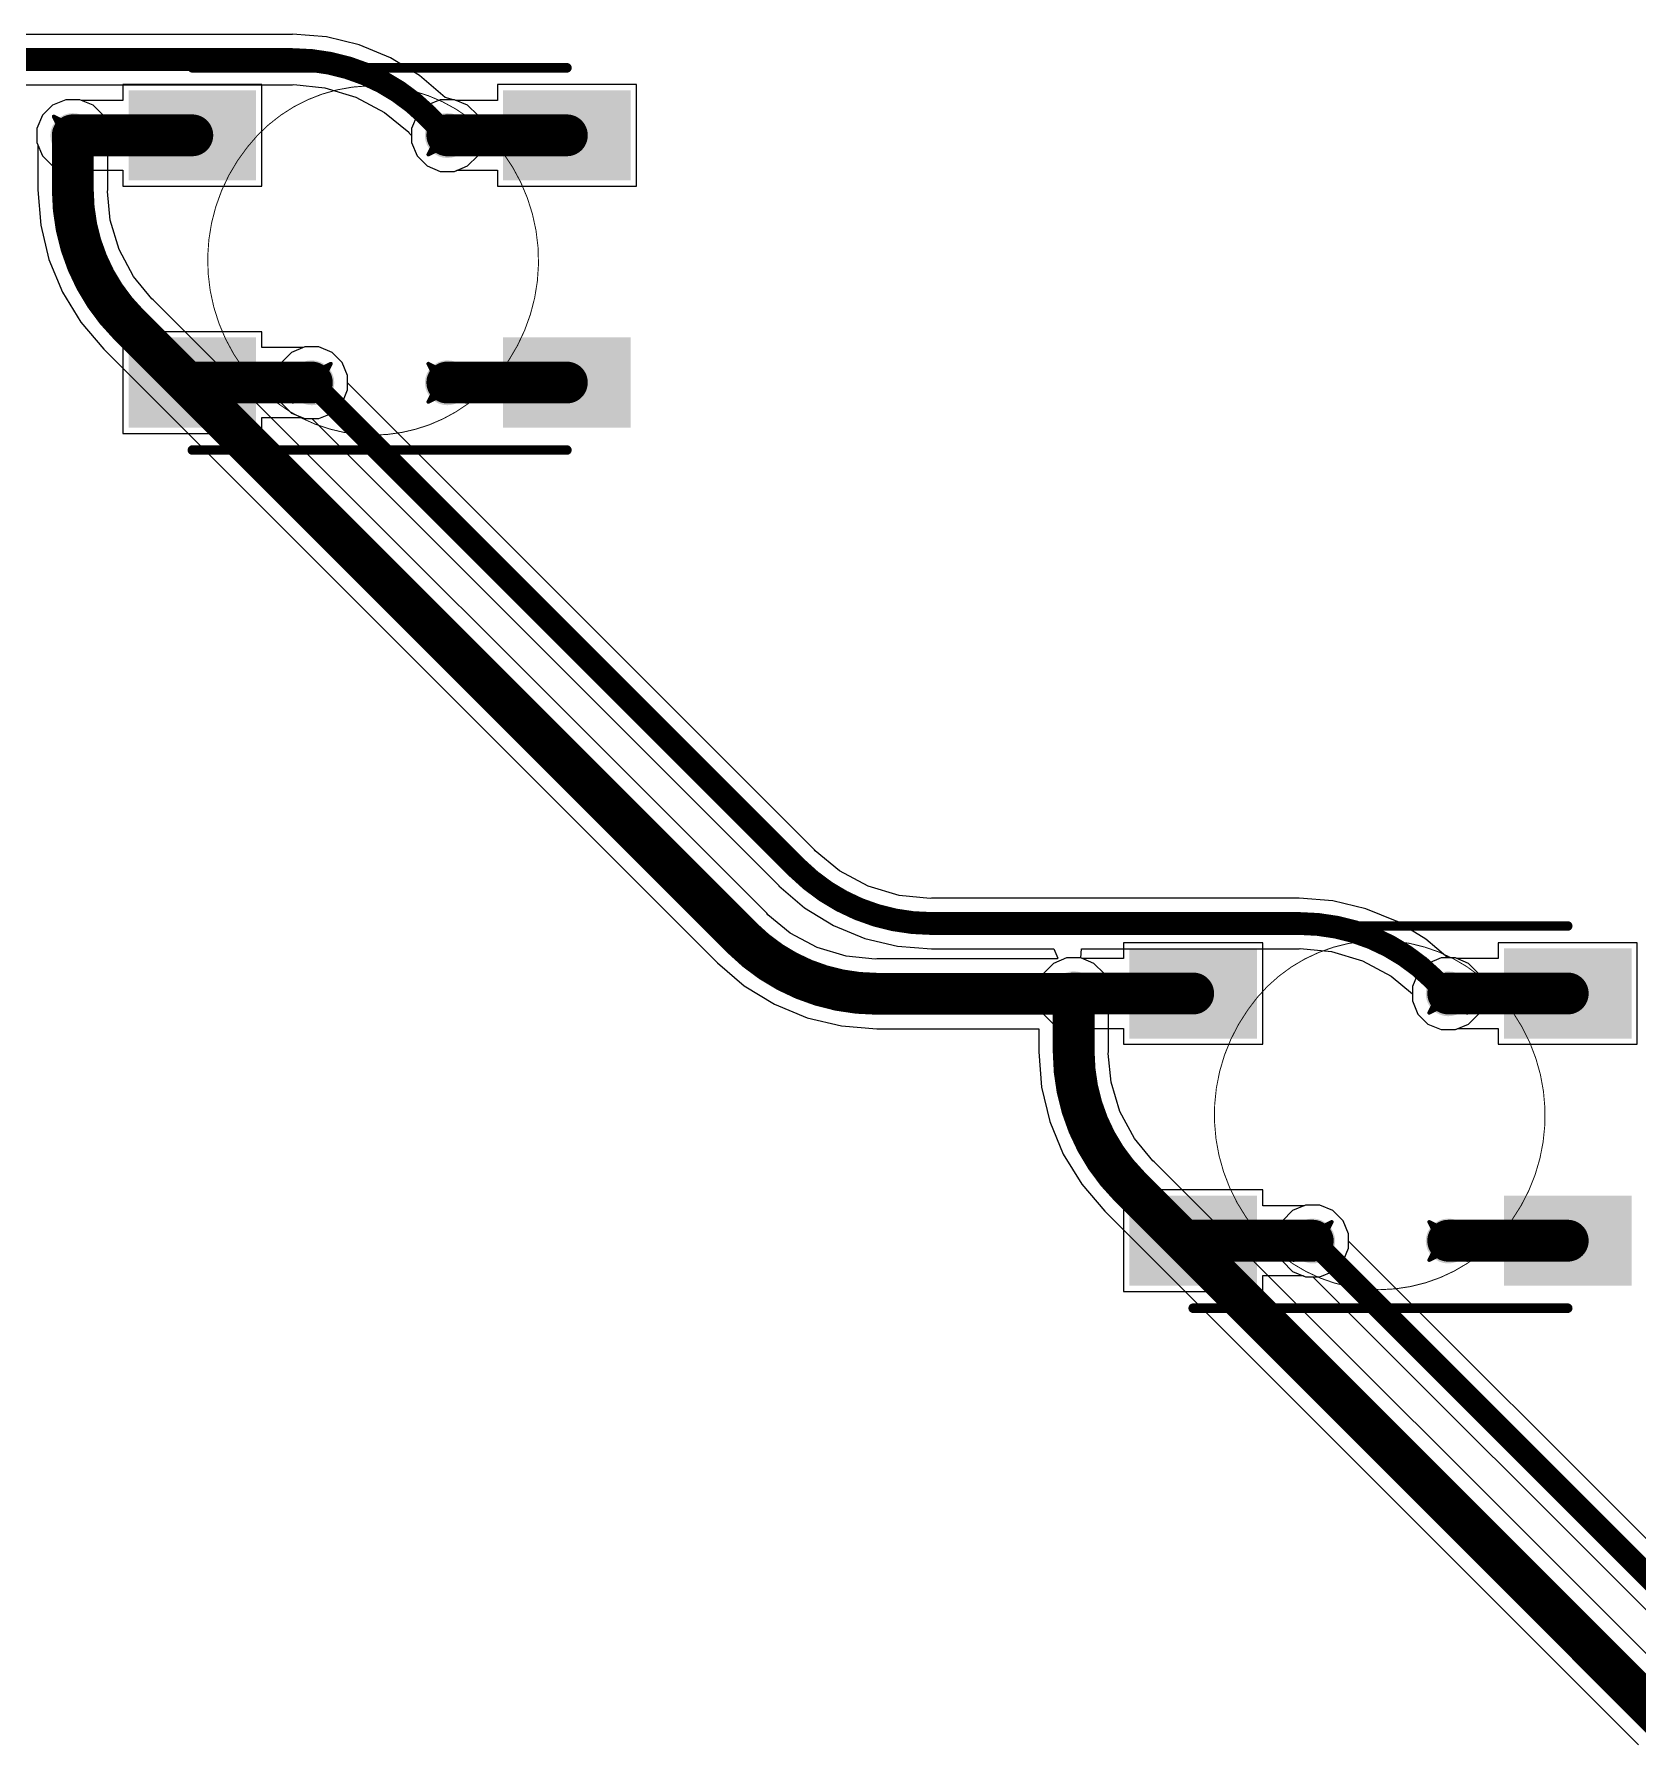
# Model space of a CAD drawing. Header units: inches. Extents: x -11 to 1110, y -7 to 455.
# Drawn here: x 190.01 to 211.41, y 132.8 to 155.63 of the extents above; entities that cross this region are included whole.
import ezdxf

# ---------------------------------------------------------------- set-up
doc = ezdxf.new("R2010")
doc.units = ezdxf.units.IN
for name, color, linetype in [('Bottom Layer', 5, 'Continuous'), ('Drill Drawing', 1, 'Continuous'), ('Mechanical 7', 56, 'Continuous'), ('Top Layer', 1, 'Continuous'), ('Top Overlay', 2, 'Continuous'), ('Top Paste', 8, 'Continuous'), ('Top Solder', 216, 'Continuous'), ('Via Holes', 16, 'Continuous')]:
    doc.layers.add(name, color=color, linetype=linetype)

msp = doc.modelspace()

# ---------------------------------------------------------------- hatches: boundary and pattern name
at = {"layer": 'Bottom Layer'}
h = msp.add_hatch(color=5, dxfattribs=at)
edge = h.paths.add_edge_path()
edge.add_arc((190.522, 154.282), 0.3, 0, 360)
h = msp.add_hatch(color=5, dxfattribs=at)
edge = h.paths.add_edge_path()
edge.add_arc((195.522, 154.282), 0.3, 0, 360)
h = msp.add_hatch(color=5, dxfattribs=at)
edge = h.paths.add_edge_path()
edge.add_arc((193.713, 150.982), 0.3, 0, 360)
h = msp.add_hatch(color=5, dxfattribs=at)
edge = h.paths.add_edge_path()
edge.add_arc((195.522, 150.982), 0.3, 0, 360)
h = msp.add_hatch(color=5, dxfattribs=at)
edge = h.paths.add_edge_path()
edge.add_arc((203.883, 142.826), 0.3, 0, 360)
h = msp.add_hatch(color=5, dxfattribs=at)
edge = h.paths.add_edge_path()
edge.add_arc((208.883, 142.826), 0.3, 0, 360)
h = msp.add_hatch(color=5, dxfattribs=at)
edge = h.paths.add_edge_path()
edge.add_arc((207.074, 139.526), 0.3, 0, 360)
h = msp.add_hatch(color=5, dxfattribs=at)
edge = h.paths.add_edge_path()
edge.add_arc((208.883, 139.526), 0.3, 0, 360)
at = {"layer": 'Top Layer'}
h = msp.add_hatch(color=1, dxfattribs=at)
edge = h.paths.add_edge_path()
edge.add_arc((190.522, 154.282), 0.3, 0, 360)
for points in [[(191.368, 154.785), (192.868, 154.785), (192.868, 153.785), (191.368, 153.785)], [(197.868, 153.785), (196.368, 153.785), (196.368, 154.785), (197.868, 154.785)], [(191.368, 151.485), (192.868, 151.485), (192.868, 150.485), (191.368, 150.485)], [(196.368, 151.485), (197.868, 151.485), (197.868, 150.485), (196.368, 150.485)], [(204.728, 143.33), (206.228, 143.33), (206.228, 142.33), (204.728, 142.33)], [(211.228, 142.33), (209.728, 142.33), (209.728, 143.33), (211.228, 143.33)], [(204.728, 140.03), (206.228, 140.03), (206.228, 139.03), (204.728, 139.03)], [(209.728, 140.03), (211.228, 140.03), (211.228, 139.03), (209.728, 139.03)]]:
    msp.add_hatch(color=1, dxfattribs=at).paths.add_polyline_path(points)
h = msp.add_hatch(color=1, dxfattribs=at)
edge = h.paths.add_edge_path()
edge.add_arc((195.522, 154.282), 0.3, 0, 360)
h = msp.add_hatch(color=1, dxfattribs=at)
edge = h.paths.add_edge_path()
edge.add_arc((193.713, 150.982), 0.3, 0, 360)
h = msp.add_hatch(color=1, dxfattribs=at)
edge = h.paths.add_edge_path()
edge.add_arc((195.522, 150.982), 0.3, 0, 360)
h = msp.add_hatch(color=1, dxfattribs=at)
edge = h.paths.add_edge_path()
edge.add_arc((203.883, 142.826), 0.3, 0, 360)
h = msp.add_hatch(color=1, dxfattribs=at)
edge = h.paths.add_edge_path()
edge.add_arc((208.883, 142.826), 0.3, 0, 360)
h = msp.add_hatch(color=1, dxfattribs=at)
edge = h.paths.add_edge_path()
edge.add_arc((207.074, 139.526), 0.3, 0, 360)
h = msp.add_hatch(color=1, dxfattribs=at)
edge = h.paths.add_edge_path()
edge.add_arc((208.883, 139.526), 0.3, 0, 360)
at = {"layer": 'Top Paste'}
for points in [[(191.368, 154.785), (192.868, 154.785), (192.868, 153.785), (191.368, 153.785)], [(197.868, 153.785), (196.368, 153.785), (196.368, 154.785), (197.868, 154.785)], [(191.368, 151.485), (192.868, 151.485), (192.868, 150.485), (191.368, 150.485)], [(196.368, 151.485), (197.868, 151.485), (197.868, 150.485), (196.368, 150.485)], [(204.728, 143.33), (206.228, 143.33), (206.228, 142.33), (204.728, 142.33)], [(211.228, 142.33), (209.728, 142.33), (209.728, 143.33), (211.228, 143.33)], [(204.728, 140.03), (206.228, 140.03), (206.228, 139.03), (204.728, 139.03)], [(209.728, 140.03), (211.228, 140.03), (211.228, 139.03), (209.728, 139.03)]]:
    msp.add_hatch(color=8, dxfattribs=at).paths.add_polyline_path(points)
at = {"layer": 'Top Solder'}
for points in [[(191.266, 154.887), (192.969, 154.887), (192.969, 153.684), (191.266, 153.684)], [(197.969, 153.684), (196.266, 153.684), (196.266, 154.887), (197.969, 154.887)], [(191.266, 151.587), (192.969, 151.587), (192.969, 150.384), (191.266, 150.384)], [(196.266, 151.587), (197.969, 151.587), (197.969, 150.384), (196.266, 150.384)], [(204.627, 143.431), (206.33, 143.431), (206.33, 142.228), (204.627, 142.228)], [(211.33, 142.228), (209.627, 142.228), (209.627, 143.431), (211.33, 143.431)], [(204.627, 140.131), (206.33, 140.131), (206.33, 138.928), (204.627, 138.928)], [(209.627, 140.131), (211.33, 140.131), (211.33, 138.928), (209.627, 138.928)]]:
    msp.add_hatch(color=216, dxfattribs=at).paths.add_polyline_path(points)
at = {"layer": 'Via Holes'}
h = msp.add_hatch(color=7, dxfattribs=at)
edge = h.paths.add_edge_path()
edge.add_arc((190.522, 154.282), 0.15, 0, 360)
h = msp.add_hatch(color=7, dxfattribs=at)
edge = h.paths.add_edge_path()
edge.add_arc((195.522, 154.282), 0.15, 0, 360)
h = msp.add_hatch(color=7, dxfattribs=at)
edge = h.paths.add_edge_path()
edge.add_arc((193.713, 150.982), 0.15, 0, 360)
h = msp.add_hatch(color=7, dxfattribs=at)
edge = h.paths.add_edge_path()
edge.add_arc((195.522, 150.982), 0.15, 0, 360)
h = msp.add_hatch(color=7, dxfattribs=at)
edge = h.paths.add_edge_path()
edge.add_arc((203.883, 142.826), 0.15, 0, 360)
h = msp.add_hatch(color=7, dxfattribs=at)
edge = h.paths.add_edge_path()
edge.add_arc((208.883, 142.826), 0.15, 0, 360)
h = msp.add_hatch(color=7, dxfattribs=at)
edge = h.paths.add_edge_path()
edge.add_arc((207.074, 139.526), 0.15, 0, 360)
h = msp.add_hatch(color=7, dxfattribs=at)
edge = h.paths.add_edge_path()
edge.add_arc((208.883, 139.526), 0.15, 0, 360)

# ---------------------------------------------------------------- linework, layer by layer
at = {"layer": 'Bottom Layer'}
for p, q in [((193.456, 155.632), (189.817, 155.632)), ((193.907, 155.599), (193.456, 155.635)), ((193.456, 155.635), (193.456, 155.632)), ((194.346, 155.494), (193.907, 155.599)), ((194.763, 155.321), (194.346, 155.494)), ((195.149, 155.085), (194.763, 155.321)), ((195.492, 154.791), (195.149, 155.085)), ((189.817, 154.959), (193.456, 154.959)), ((193.456, 154.959), (193.471, 154.962)), ((193.471, 154.962), (193.887, 154.921)), ((193.887, 154.921), (194.301, 154.795)), ((190.252, 154.687), (190.117, 154.552)), ((190.427, 154.76), (190.252, 154.687)), ((190.617, 154.76), (190.427, 154.76)), ((190.793, 154.687), (190.617, 154.76)), ((190.927, 154.552), (190.793, 154.687)), ((194.301, 154.795), (194.683, 154.591)), ((194.683, 154.591), (195.006, 154.326)), ((195.606, 154.76), (195.492, 154.791)), ((195.617, 154.76), (195.606, 154.76)), ((195.793, 154.687), (195.617, 154.76)), ((195.927, 154.552), (195.793, 154.687)), ((190.117, 154.552), (190.044, 154.377)), ((190.044, 154.377), (190.044, 154.187)), ((191, 154.377), (190.927, 154.552)), ((191, 154.187), (191, 154.377)), ((196, 154.377), (195.927, 154.552)), ((196, 154.187), (196, 154.377)), ((190.044, 154.187), (190.056, 154.159)), ((190.056, 154.159), (190.056, 153.557)), ((190.988, 154.159), (191, 154.187)), ((190.988, 153.557), (190.988, 154.159)), ((195.006, 154.326), (195.014, 154.314)), ((195.014, 154.314), (195.044, 154.283)), ((195.044, 154.283), (195.044, 154.187)), ((195.044, 154.187), (195.117, 154.011)), ((195.927, 154.011), (196, 154.187)), ((195.117, 154.011), (195.252, 153.877)), ((195.793, 153.877), (195.927, 154.011)), ((195.252, 153.877), (195.427, 153.804)), ((195.427, 153.804), (195.617, 153.804)), ((195.617, 153.804), (195.793, 153.877)), ((190.056, 153.557), (190.056, 153.557)), ((190.056, 153.557), (190.093, 153.087)), ((190.984, 153.536), (190.988, 153.557)), ((191.022, 153.151), (190.984, 153.536)), ((190.093, 153.087), (190.203, 152.628)), ((191.14, 152.761), (191.022, 153.151)), ((191.333, 152.401), (191.14, 152.761)), ((190.203, 152.628), (190.383, 152.192)), ((191.578, 152.102), (191.333, 152.401)), ((190.383, 152.192), (190.63, 151.79)), ((191.596, 152.091), (191.578, 152.102)), ((199.786, 143.9), (191.596, 152.091)), ((190.63, 151.79), (190.936, 151.431)), ((190.936, 151.431), (190.936, 151.431)), ((190.936, 151.431), (199.127, 143.241)), ((193.443, 151.387), (193.308, 151.252)), ((193.618, 151.46), (193.443, 151.387)), ((193.808, 151.46), (193.618, 151.46)), ((193.984, 151.387), (193.808, 151.46)), ((194.118, 151.252), (193.984, 151.387)), ((193.308, 151.252), (193.236, 151.077)), ((194.191, 151.077), (194.118, 151.252)), ((193.236, 151.077), (193.236, 150.887)), ((194.191, 150.98), (194.191, 151.077)), ((200.425, 144.746), (194.191, 150.98)), ((193.236, 150.887), (193.308, 150.711)), ((193.308, 150.711), (193.443, 150.577)), ((193.443, 150.577), (193.618, 150.504)), ((193.618, 150.504), (193.715, 150.504)), ((193.715, 150.504), (199.949, 144.27)), ((200.434, 144.733), (200.425, 144.746)), ((200.757, 144.468), (200.434, 144.733)), ((201.138, 144.264), (200.757, 144.468)), ((199.949, 144.27), (199.948, 144.268)), ((199.948, 144.268), (200.291, 143.975)), ((201.553, 144.139), (201.138, 144.264)), ((201.969, 144.098), (201.553, 144.139)), ((201.983, 144.101), (201.969, 144.098)), ((206.893, 144.101), (201.983, 144.101)), ((207.343, 144.068), (206.893, 144.103)), ((206.893, 144.103), (206.893, 144.101)), ((199.798, 143.882), (199.786, 143.9)), ((200.097, 143.637), (199.798, 143.882)), ((200.291, 143.975), (200.676, 143.739)), ((207.783, 143.962), (207.343, 144.068)), ((208.2, 143.789), (207.783, 143.962)), ((200.457, 143.445), (200.097, 143.637)), ((200.676, 143.739), (201.094, 143.566)), ((208.585, 143.553), (208.2, 143.789)), ((200.847, 143.326), (200.457, 143.445)), ((201.094, 143.566), (201.533, 143.46)), ((201.533, 143.46), (201.983, 143.425)), ((201.983, 143.425), (201.983, 143.427)), ((201.983, 143.427), (203.617, 143.427)), ((203.617, 143.427), (203.67, 143.3)), ((203.978, 143.304), (203.987, 143.427)), ((203.987, 143.427), (206.893, 143.427)), ((206.893, 143.427), (206.908, 143.43)), ((206.908, 143.43), (207.324, 143.389)), ((208.877, 143.304), (208.585, 143.553)), ((199.127, 143.241), (199.127, 143.241)), ((199.127, 143.241), (199.486, 142.934)), ((201.232, 143.288), (200.847, 143.326)), ((201.253, 143.293), (201.232, 143.288)), ((203.662, 143.293), (201.253, 143.293)), ((203.67, 143.3), (203.662, 143.293)), ((204.153, 143.231), (203.978, 143.304)), ((204.288, 143.097), (204.153, 143.231)), ((207.324, 143.389), (207.738, 143.264)), ((207.738, 143.264), (208.119, 143.06)), ((208.978, 143.304), (208.877, 143.304)), ((209.153, 143.231), (208.978, 143.304)), ((209.288, 143.097), (209.153, 143.231)), ((204.36, 142.921), (204.288, 143.097)), ((208.119, 143.06), (208.405, 142.825)), ((209.36, 142.921), (209.288, 143.097)), ((199.486, 142.934), (199.888, 142.688)), ((204.349, 142.703), (204.36, 142.731)), ((204.36, 142.731), (204.36, 142.921)), ((208.405, 142.825), (208.405, 142.731)), ((208.405, 142.731), (208.478, 142.556)), ((209.288, 142.556), (209.36, 142.731)), ((209.36, 142.731), (209.36, 142.921)), ((199.888, 142.688), (200.324, 142.507)), ((200.324, 142.507), (200.782, 142.397)), ((204.349, 142.051), (204.349, 142.703)), ((208.478, 142.556), (208.612, 142.421)), ((209.153, 142.421), (209.288, 142.556)), ((200.782, 142.397), (201.253, 142.36)), ((201.253, 142.36), (201.253, 142.36)), ((201.253, 142.36), (203.416, 142.36)), ((203.416, 142.36), (203.416, 142.051)), ((208.612, 142.421), (208.788, 142.349)), ((208.788, 142.349), (208.978, 142.349)), ((208.978, 142.349), (209.153, 142.421)), ((203.416, 142.051), (203.416, 142.051)), ((203.416, 142.051), (203.453, 141.58)), ((204.345, 142.03), (204.349, 142.051)), ((204.382, 141.645), (204.345, 142.03)), ((203.453, 141.58), (203.563, 141.122)), ((204.501, 141.255), (204.382, 141.645)), ((203.563, 141.122), (203.744, 140.686)), ((204.693, 140.895), (204.501, 141.255)), ((204.938, 140.596), (204.693, 140.895)), ((203.744, 140.686), (203.99, 140.284)), ((204.956, 140.584), (204.938, 140.596)), ((212.08, 133.461), (204.956, 140.584)), ((203.99, 140.284), (204.297, 139.925)), ((206.979, 140.004), (206.803, 139.931)), ((207.169, 140.004), (206.979, 140.004)), ((207.344, 139.931), (207.169, 140.004)), ((204.297, 139.925), (204.297, 139.925)), ((204.297, 139.925), (211.421, 132.801)), ((206.669, 139.797), (206.596, 139.621)), ((206.803, 139.931), (206.669, 139.797)), ((207.479, 139.797), (207.344, 139.931)), ((207.552, 139.621), (207.479, 139.797)), ((206.596, 139.621), (206.596, 139.431)), ((207.552, 139.525), (207.552, 139.621)), ((212.668, 134.408), (207.552, 139.525)), ((206.596, 139.431), (206.669, 139.256)), ((206.669, 139.256), (206.803, 139.121)), ((206.803, 139.121), (206.979, 139.049)), ((206.979, 139.049), (207.076, 139.049)), ((207.076, 139.049), (212.192, 133.932))]:
    msp.add_line(p, q, dxfattribs=at)
for points in [[(189.817, 155.296, 0.305, 0.305, 0), (193.456, 155.296, 0.305, 0.305, 0)], [(193.456, 155.296, 0.305, 0.305, -0.198912), (195.252, 154.552, 0.305, 0.305, 0)], [(195.252, 154.552, 0.305, 0.305, 0), (195.522, 154.282, 0.305, 0.305, 0)], [(190.522, 153.557, 0.559, 0.559, 0), (190.522, 154.282, 0.559, 0.559, 0)], [(191.266, 151.761, 0.559, 0.559, -0.198912), (190.522, 153.557, 0.559, 0.559, 0)], [(191.266, 151.761, 0.559, 0.559, 0), (199.457, 143.57, 0.559, 0.559, 0)], [(193.713, 150.982, 0.305, 0.305, 0), (200.187, 144.508, 0.305, 0.305, 0)], [(201.983, 143.764, 0.305, 0.305, -0.198912), (200.187, 144.508, 0.305, 0.305, 0)], [(201.983, 143.764, 0.305, 0.305, 0), (206.893, 143.764, 0.305, 0.305, 0)], [(206.893, 143.764, 0.305, 0.305, -0.198912), (208.689, 143.02, 0.305, 0.305, 0)], [(201.253, 142.826, 0.559, 0.559, -0.198912), (199.457, 143.57, 0.559, 0.559, 0)], [(208.689, 143.02, 0.305, 0.305, 0), (208.883, 142.826, 0.305, 0.305, 0)], [(201.253, 142.826, 0.559, 0.559, 0), (203.883, 142.826, 0.559, 0.559, 0)], [(203.883, 142.051, 0.559, 0.559, 0), (203.883, 142.826, 0.559, 0.559, 0)], [(204.627, 140.255, 0.559, 0.559, -0.198912), (203.883, 142.051, 0.559, 0.559, 0)], [(204.627, 140.255, 0.559, 0.559, 0), (211.75, 133.131, 0.559, 0.559, 0)], [(207.074, 139.526, 0.305, 0.305, 0), (212.43, 134.17, 0.305, 0.305, 0)]]:
    msp.add_lwpolyline(points, format="xyseb", dxfattribs=at)
for points in [[(193.38, 155.296, 0.152, 0.152, 1), (193.532, 155.296, 0.152, 0.152, 1)], [(193.38, 155.296, 0.152, 0.152, 1), (193.532, 155.296, 0.152, 0.152, 1)], [(195.176, 154.552, 0.152, 0.152, 1), (195.329, 154.552, 0.152, 0.152, 1)], [(195.176, 154.552, 0.152, 0.152, 1), (195.329, 154.552, 0.152, 0.152, 1)], [(190.382, 154.282, 0.279, 0.279, 1), (190.662, 154.282, 0.279, 0.279, 1)], [(195.446, 154.282, 0.152, 0.152, 1), (195.598, 154.282, 0.152, 0.152, 1)], [(190.382, 153.557, 0.279, 0.279, 1), (190.662, 153.557, 0.279, 0.279, 1)], [(190.382, 153.557, 0.279, 0.279, 1), (190.662, 153.557, 0.279, 0.279, 1)], [(191.126, 151.761, 0.279, 0.279, 1), (191.406, 151.761, 0.279, 0.279, 1)], [(191.126, 151.761, 0.279, 0.279, 1), (191.406, 151.761, 0.279, 0.279, 1)], [(193.637, 150.982, 0.152, 0.152, 1), (193.79, 150.982, 0.152, 0.152, 1)], [(200.111, 144.508, 0.152, 0.152, 1), (200.263, 144.508, 0.152, 0.152, 1)], [(200.111, 144.508, 0.152, 0.152, 1), (200.263, 144.508, 0.152, 0.152, 1)], [(201.907, 143.764, 0.152, 0.152, 1), (202.06, 143.764, 0.152, 0.152, 1)], [(201.907, 143.764, 0.152, 0.152, 1), (202.06, 143.764, 0.152, 0.152, 1)], [(206.817, 143.764, 0.152, 0.152, 1), (206.969, 143.764, 0.152, 0.152, 1)], [(206.817, 143.764, 0.152, 0.152, 1), (206.969, 143.764, 0.152, 0.152, 1)], [(199.317, 143.57, 0.279, 0.279, 1), (199.596, 143.57, 0.279, 0.279, 1)], [(199.317, 143.57, 0.279, 0.279, 1), (199.596, 143.57, 0.279, 0.279, 1)], [(208.613, 143.02, 0.152, 0.152, 1), (208.765, 143.02, 0.152, 0.152, 1)], [(208.613, 143.02, 0.152, 0.152, 1), (208.765, 143.02, 0.152, 0.152, 1)], [(201.113, 142.826, 0.279, 0.279, 1), (201.392, 142.826, 0.279, 0.279, 1)], [(201.113, 142.826, 0.279, 0.279, 1), (201.392, 142.826, 0.279, 0.279, 1)], [(203.743, 142.826, 0.279, 0.279, 1), (204.022, 142.826, 0.279, 0.279, 1)], [(203.743, 142.826, 0.279, 0.279, 1), (204.022, 142.826, 0.279, 0.279, 1)], [(208.806, 142.826, 0.152, 0.152, 1), (208.959, 142.826, 0.152, 0.152, 1)], [(203.743, 142.051, 0.279, 0.279, 1), (204.022, 142.051, 0.279, 0.279, 1)], [(203.743, 142.051, 0.279, 0.279, 1), (204.022, 142.051, 0.279, 0.279, 1)], [(204.487, 140.255, 0.279, 0.279, 1), (204.766, 140.255, 0.279, 0.279, 1)], [(204.487, 140.255, 0.279, 0.279, 1), (204.766, 140.255, 0.279, 0.279, 1)], [(206.998, 139.526, 0.152, 0.152, 1), (207.15, 139.526, 0.152, 0.152, 1)]]:
    msp.add_lwpolyline(points, format="xyseb", close=True, dxfattribs=at)
at = {"layer": 'Drill Drawing'}
for points in [[(190.268, 154.536, 0.0508, 0.0508, 0), (190.522, 154.409, 0.0508, 0.0508, 0)], [(190.268, 154.536, 0.0508, 0.0508, 0), (190.395, 154.282, 0.0508, 0.0508, 0)], [(190.522, 154.409, 0.0508, 0.0508, 0), (190.776, 154.536, 0.0508, 0.0508, 0)], [(190.649, 154.282, 0.0508, 0.0508, 0), (190.776, 154.536, 0.0508, 0.0508, 0)], [(195.268, 154.536, 0.0508, 0.0508, 0), (195.522, 154.409, 0.0508, 0.0508, 0)], [(195.268, 154.536, 0.0508, 0.0508, 0), (195.395, 154.282, 0.0508, 0.0508, 0)], [(195.522, 154.409, 0.0508, 0.0508, 0), (195.776, 154.536, 0.0508, 0.0508, 0)], [(195.649, 154.282, 0.0508, 0.0508, 0), (195.776, 154.536, 0.0508, 0.0508, 0)], [(190.268, 154.028, 0.0508, 0.0508, 0), (190.395, 154.282, 0.0508, 0.0508, 0)], [(190.268, 154.028, 0.0508, 0.0508, 0), (190.522, 154.155, 0.0508, 0.0508, 0)], [(190.522, 154.155, 0.0508, 0.0508, 0), (190.776, 154.028, 0.0508, 0.0508, 0)], [(190.649, 154.282, 0.0508, 0.0508, 0), (190.776, 154.028, 0.0508, 0.0508, 0)], [(195.268, 154.028, 0.0508, 0.0508, 0), (195.395, 154.282, 0.0508, 0.0508, 0)], [(195.268, 154.028, 0.0508, 0.0508, 0), (195.522, 154.155, 0.0508, 0.0508, 0)], [(195.522, 154.155, 0.0508, 0.0508, 0), (195.776, 154.028, 0.0508, 0.0508, 0)], [(195.649, 154.282, 0.0508, 0.0508, 0), (195.776, 154.028, 0.0508, 0.0508, 0)], [(193.459, 151.236, 0.0508, 0.0508, 0), (193.713, 151.109, 0.0508, 0.0508, 0)], [(193.459, 151.236, 0.0508, 0.0508, 0), (193.586, 150.982, 0.0508, 0.0508, 0)], [(193.713, 151.109, 0.0508, 0.0508, 0), (193.967, 151.236, 0.0508, 0.0508, 0)], [(193.84, 150.982, 0.0508, 0.0508, 0), (193.967, 151.236, 0.0508, 0.0508, 0)], [(195.268, 151.236, 0.0508, 0.0508, 0), (195.522, 151.109, 0.0508, 0.0508, 0)], [(195.268, 151.236, 0.0508, 0.0508, 0), (195.395, 150.982, 0.0508, 0.0508, 0)], [(195.522, 151.109, 0.0508, 0.0508, 0), (195.776, 151.236, 0.0508, 0.0508, 0)], [(195.649, 150.982, 0.0508, 0.0508, 0), (195.776, 151.236, 0.0508, 0.0508, 0)], [(193.459, 150.728, 0.0508, 0.0508, 0), (193.586, 150.982, 0.0508, 0.0508, 0)], [(193.84, 150.982, 0.0508, 0.0508, 0), (193.967, 150.728, 0.0508, 0.0508, 0)], [(195.268, 150.728, 0.0508, 0.0508, 0), (195.395, 150.982, 0.0508, 0.0508, 0)], [(195.649, 150.982, 0.0508, 0.0508, 0), (195.776, 150.728, 0.0508, 0.0508, 0)], [(193.459, 150.728, 0.0508, 0.0508, 0), (193.713, 150.855, 0.0508, 0.0508, 0)], [(193.713, 150.855, 0.0508, 0.0508, 0), (193.967, 150.728, 0.0508, 0.0508, 0)], [(195.268, 150.728, 0.0508, 0.0508, 0), (195.522, 150.855, 0.0508, 0.0508, 0)], [(195.522, 150.855, 0.0508, 0.0508, 0), (195.776, 150.728, 0.0508, 0.0508, 0)], [(203.629, 143.08, 0.0508, 0.0508, 0), (203.883, 142.953, 0.0508, 0.0508, 0)], [(203.629, 143.08, 0.0508, 0.0508, 0), (203.756, 142.826, 0.0508, 0.0508, 0)], [(203.883, 142.953, 0.0508, 0.0508, 0), (204.137, 143.08, 0.0508, 0.0508, 0)], [(204.01, 142.826, 0.0508, 0.0508, 0), (204.137, 143.08, 0.0508, 0.0508, 0)], [(208.629, 143.08, 0.0508, 0.0508, 0), (208.883, 142.953, 0.0508, 0.0508, 0)], [(208.629, 143.08, 0.0508, 0.0508, 0), (208.756, 142.826, 0.0508, 0.0508, 0)], [(208.883, 142.953, 0.0508, 0.0508, 0), (209.137, 143.08, 0.0508, 0.0508, 0)], [(209.01, 142.826, 0.0508, 0.0508, 0), (209.137, 143.08, 0.0508, 0.0508, 0)], [(203.629, 142.572, 0.0508, 0.0508, 0), (203.756, 142.826, 0.0508, 0.0508, 0)], [(203.629, 142.572, 0.0508, 0.0508, 0), (203.883, 142.699, 0.0508, 0.0508, 0)], [(203.883, 142.699, 0.0508, 0.0508, 0), (204.137, 142.572, 0.0508, 0.0508, 0)], [(204.01, 142.826, 0.0508, 0.0508, 0), (204.137, 142.572, 0.0508, 0.0508, 0)], [(208.629, 142.572, 0.0508, 0.0508, 0), (208.756, 142.826, 0.0508, 0.0508, 0)], [(208.629, 142.572, 0.0508, 0.0508, 0), (208.883, 142.699, 0.0508, 0.0508, 0)], [(208.883, 142.699, 0.0508, 0.0508, 0), (209.137, 142.572, 0.0508, 0.0508, 0)], [(209.01, 142.826, 0.0508, 0.0508, 0), (209.137, 142.572, 0.0508, 0.0508, 0)], [(206.82, 139.78, 0.0508, 0.0508, 0), (207.074, 139.653, 0.0508, 0.0508, 0)], [(206.82, 139.78, 0.0508, 0.0508, 0), (206.947, 139.526, 0.0508, 0.0508, 0)], [(207.074, 139.653, 0.0508, 0.0508, 0), (207.328, 139.78, 0.0508, 0.0508, 0)], [(207.201, 139.526, 0.0508, 0.0508, 0), (207.328, 139.78, 0.0508, 0.0508, 0)], [(208.629, 139.78, 0.0508, 0.0508, 0), (208.883, 139.653, 0.0508, 0.0508, 0)], [(208.629, 139.78, 0.0508, 0.0508, 0), (208.756, 139.526, 0.0508, 0.0508, 0)], [(208.883, 139.653, 0.0508, 0.0508, 0), (209.137, 139.78, 0.0508, 0.0508, 0)], [(209.01, 139.526, 0.0508, 0.0508, 0), (209.137, 139.78, 0.0508, 0.0508, 0)], [(206.82, 139.272, 0.0508, 0.0508, 0), (206.947, 139.526, 0.0508, 0.0508, 0)], [(207.201, 139.526, 0.0508, 0.0508, 0), (207.328, 139.272, 0.0508, 0.0508, 0)], [(208.629, 139.272, 0.0508, 0.0508, 0), (208.756, 139.526, 0.0508, 0.0508, 0)], [(209.01, 139.526, 0.0508, 0.0508, 0), (209.137, 139.272, 0.0508, 0.0508, 0)], [(206.82, 139.272, 0.0508, 0.0508, 0), (207.074, 139.399, 0.0508, 0.0508, 0)], [(207.074, 139.399, 0.0508, 0.0508, 0), (207.328, 139.272, 0.0508, 0.0508, 0)], [(208.629, 139.272, 0.0508, 0.0508, 0), (208.883, 139.399, 0.0508, 0.0508, 0)], [(208.883, 139.399, 0.0508, 0.0508, 0), (209.137, 139.272, 0.0508, 0.0508, 0)]]:
    msp.add_lwpolyline(points, format="xyseb", dxfattribs=at)
for points in [[(190.255, 154.536, 0.0254, 0.0254, 1), (190.281, 154.536, 0.0254, 0.0254, 1)], [(190.255, 154.536, 0.0254, 0.0254, 1), (190.281, 154.536, 0.0254, 0.0254, 1)], [(190.509, 154.409, 0.0254, 0.0254, 1), (190.535, 154.409, 0.0254, 0.0254, 1)], [(190.509, 154.409, 0.0254, 0.0254, 1), (190.535, 154.409, 0.0254, 0.0254, 1)], [(190.763, 154.536, 0.0254, 0.0254, 1), (190.789, 154.536, 0.0254, 0.0254, 1)], [(190.763, 154.536, 0.0254, 0.0254, 1), (190.789, 154.536, 0.0254, 0.0254, 1)], [(195.255, 154.536, 0.0254, 0.0254, 1), (195.281, 154.536, 0.0254, 0.0254, 1)], [(195.255, 154.536, 0.0254, 0.0254, 1), (195.281, 154.536, 0.0254, 0.0254, 1)], [(195.509, 154.409, 0.0254, 0.0254, 1), (195.535, 154.409, 0.0254, 0.0254, 1)], [(195.509, 154.409, 0.0254, 0.0254, 1), (195.535, 154.409, 0.0254, 0.0254, 1)], [(195.763, 154.536, 0.0254, 0.0254, 1), (195.789, 154.536, 0.0254, 0.0254, 1)], [(195.763, 154.536, 0.0254, 0.0254, 1), (195.789, 154.536, 0.0254, 0.0254, 1)], [(190.382, 154.282, 0.0254, 0.0254, 1), (190.408, 154.282, 0.0254, 0.0254, 1)], [(190.382, 154.282, 0.0254, 0.0254, 1), (190.408, 154.282, 0.0254, 0.0254, 1)], [(190.509, 154.155, 0.0254, 0.0254, 1), (190.535, 154.155, 0.0254, 0.0254, 1)], [(190.509, 154.155, 0.0254, 0.0254, 1), (190.535, 154.155, 0.0254, 0.0254, 1)], [(190.636, 154.282, 0.0254, 0.0254, 1), (190.662, 154.282, 0.0254, 0.0254, 1)], [(190.636, 154.282, 0.0254, 0.0254, 1), (190.662, 154.282, 0.0254, 0.0254, 1)], [(195.382, 154.282, 0.0254, 0.0254, 1), (195.408, 154.282, 0.0254, 0.0254, 1)], [(195.382, 154.282, 0.0254, 0.0254, 1), (195.408, 154.282, 0.0254, 0.0254, 1)], [(195.509, 154.155, 0.0254, 0.0254, 1), (195.535, 154.155, 0.0254, 0.0254, 1)], [(195.509, 154.155, 0.0254, 0.0254, 1), (195.535, 154.155, 0.0254, 0.0254, 1)], [(195.636, 154.282, 0.0254, 0.0254, 1), (195.662, 154.282, 0.0254, 0.0254, 1)], [(195.636, 154.282, 0.0254, 0.0254, 1), (195.662, 154.282, 0.0254, 0.0254, 1)], [(190.255, 154.028, 0.0254, 0.0254, 1), (190.281, 154.028, 0.0254, 0.0254, 1)], [(190.255, 154.028, 0.0254, 0.0254, 1), (190.281, 154.028, 0.0254, 0.0254, 1)], [(190.763, 154.028, 0.0254, 0.0254, 1), (190.789, 154.028, 0.0254, 0.0254, 1)], [(190.763, 154.028, 0.0254, 0.0254, 1), (190.789, 154.028, 0.0254, 0.0254, 1)], [(195.255, 154.028, 0.0254, 0.0254, 1), (195.281, 154.028, 0.0254, 0.0254, 1)], [(195.255, 154.028, 0.0254, 0.0254, 1), (195.281, 154.028, 0.0254, 0.0254, 1)], [(195.763, 154.028, 0.0254, 0.0254, 1), (195.789, 154.028, 0.0254, 0.0254, 1)], [(195.763, 154.028, 0.0254, 0.0254, 1), (195.789, 154.028, 0.0254, 0.0254, 1)], [(193.447, 151.236, 0.0254, 0.0254, 1), (193.472, 151.236, 0.0254, 0.0254, 1)], [(193.447, 151.236, 0.0254, 0.0254, 1), (193.472, 151.236, 0.0254, 0.0254, 1)], [(193.955, 151.236, 0.0254, 0.0254, 1), (193.98, 151.236, 0.0254, 0.0254, 1)], [(193.955, 151.236, 0.0254, 0.0254, 1), (193.98, 151.236, 0.0254, 0.0254, 1)], [(195.255, 151.236, 0.0254, 0.0254, 1), (195.281, 151.236, 0.0254, 0.0254, 1)], [(195.255, 151.236, 0.0254, 0.0254, 1), (195.281, 151.236, 0.0254, 0.0254, 1)], [(195.763, 151.236, 0.0254, 0.0254, 1), (195.789, 151.236, 0.0254, 0.0254, 1)], [(195.763, 151.236, 0.0254, 0.0254, 1), (195.789, 151.236, 0.0254, 0.0254, 1)], [(193.574, 150.982, 0.0254, 0.0254, 1), (193.599, 150.982, 0.0254, 0.0254, 1)], [(193.574, 150.982, 0.0254, 0.0254, 1), (193.599, 150.982, 0.0254, 0.0254, 1)], [(193.701, 151.109, 0.0254, 0.0254, 1), (193.726, 151.109, 0.0254, 0.0254, 1)], [(193.701, 151.109, 0.0254, 0.0254, 1), (193.726, 151.109, 0.0254, 0.0254, 1)], [(193.828, 150.982, 0.0254, 0.0254, 1), (193.853, 150.982, 0.0254, 0.0254, 1)], [(193.828, 150.982, 0.0254, 0.0254, 1), (193.853, 150.982, 0.0254, 0.0254, 1)], [(195.382, 150.982, 0.0254, 0.0254, 1), (195.408, 150.982, 0.0254, 0.0254, 1)], [(195.382, 150.982, 0.0254, 0.0254, 1), (195.408, 150.982, 0.0254, 0.0254, 1)], [(195.509, 151.109, 0.0254, 0.0254, 1), (195.535, 151.109, 0.0254, 0.0254, 1)], [(195.509, 151.109, 0.0254, 0.0254, 1), (195.535, 151.109, 0.0254, 0.0254, 1)], [(195.636, 150.982, 0.0254, 0.0254, 1), (195.662, 150.982, 0.0254, 0.0254, 1)], [(195.636, 150.982, 0.0254, 0.0254, 1), (195.662, 150.982, 0.0254, 0.0254, 1)], [(193.447, 150.728, 0.0254, 0.0254, 1), (193.472, 150.728, 0.0254, 0.0254, 1)], [(193.447, 150.728, 0.0254, 0.0254, 1), (193.472, 150.728, 0.0254, 0.0254, 1)], [(193.701, 150.855, 0.0254, 0.0254, 1), (193.726, 150.855, 0.0254, 0.0254, 1)], [(193.701, 150.855, 0.0254, 0.0254, 1), (193.726, 150.855, 0.0254, 0.0254, 1)], [(193.955, 150.728, 0.0254, 0.0254, 1), (193.98, 150.728, 0.0254, 0.0254, 1)], [(193.955, 150.728, 0.0254, 0.0254, 1), (193.98, 150.728, 0.0254, 0.0254, 1)], [(195.255, 150.728, 0.0254, 0.0254, 1), (195.281, 150.728, 0.0254, 0.0254, 1)], [(195.255, 150.728, 0.0254, 0.0254, 1), (195.281, 150.728, 0.0254, 0.0254, 1)], [(195.509, 150.855, 0.0254, 0.0254, 1), (195.535, 150.855, 0.0254, 0.0254, 1)], [(195.509, 150.855, 0.0254, 0.0254, 1), (195.535, 150.855, 0.0254, 0.0254, 1)], [(195.763, 150.728, 0.0254, 0.0254, 1), (195.789, 150.728, 0.0254, 0.0254, 1)], [(195.763, 150.728, 0.0254, 0.0254, 1), (195.789, 150.728, 0.0254, 0.0254, 1)], [(203.616, 143.08, 0.0254, 0.0254, 1), (203.641, 143.08, 0.0254, 0.0254, 1)], [(203.616, 143.08, 0.0254, 0.0254, 1), (203.641, 143.08, 0.0254, 0.0254, 1)], [(203.87, 142.953, 0.0254, 0.0254, 1), (203.895, 142.953, 0.0254, 0.0254, 1)], [(203.87, 142.953, 0.0254, 0.0254, 1), (203.895, 142.953, 0.0254, 0.0254, 1)], [(204.124, 143.08, 0.0254, 0.0254, 1), (204.149, 143.08, 0.0254, 0.0254, 1)], [(204.124, 143.08, 0.0254, 0.0254, 1), (204.149, 143.08, 0.0254, 0.0254, 1)], [(208.616, 143.08, 0.0254, 0.0254, 1), (208.641, 143.08, 0.0254, 0.0254, 1)], [(208.616, 143.08, 0.0254, 0.0254, 1), (208.641, 143.08, 0.0254, 0.0254, 1)], [(208.87, 142.953, 0.0254, 0.0254, 1), (208.895, 142.953, 0.0254, 0.0254, 1)], [(208.87, 142.953, 0.0254, 0.0254, 1), (208.895, 142.953, 0.0254, 0.0254, 1)], [(209.124, 143.08, 0.0254, 0.0254, 1), (209.149, 143.08, 0.0254, 0.0254, 1)], [(209.124, 143.08, 0.0254, 0.0254, 1), (209.149, 143.08, 0.0254, 0.0254, 1)], [(203.743, 142.826, 0.0254, 0.0254, 1), (203.768, 142.826, 0.0254, 0.0254, 1)], [(203.743, 142.826, 0.0254, 0.0254, 1), (203.768, 142.826, 0.0254, 0.0254, 1)], [(203.87, 142.699, 0.0254, 0.0254, 1), (203.895, 142.699, 0.0254, 0.0254, 1)], [(203.87, 142.699, 0.0254, 0.0254, 1), (203.895, 142.699, 0.0254, 0.0254, 1)], [(203.997, 142.826, 0.0254, 0.0254, 1), (204.022, 142.826, 0.0254, 0.0254, 1)], [(203.997, 142.826, 0.0254, 0.0254, 1), (204.022, 142.826, 0.0254, 0.0254, 1)], [(208.743, 142.826, 0.0254, 0.0254, 1), (208.768, 142.826, 0.0254, 0.0254, 1)], [(208.743, 142.826, 0.0254, 0.0254, 1), (208.768, 142.826, 0.0254, 0.0254, 1)], [(208.87, 142.699, 0.0254, 0.0254, 1), (208.895, 142.699, 0.0254, 0.0254, 1)], [(208.87, 142.699, 0.0254, 0.0254, 1), (208.895, 142.699, 0.0254, 0.0254, 1)], [(208.997, 142.826, 0.0254, 0.0254, 1), (209.022, 142.826, 0.0254, 0.0254, 1)], [(208.997, 142.826, 0.0254, 0.0254, 1), (209.022, 142.826, 0.0254, 0.0254, 1)], [(203.616, 142.572, 0.0254, 0.0254, 1), (203.641, 142.572, 0.0254, 0.0254, 1)], [(203.616, 142.572, 0.0254, 0.0254, 1), (203.641, 142.572, 0.0254, 0.0254, 1)], [(204.124, 142.572, 0.0254, 0.0254, 1), (204.149, 142.572, 0.0254, 0.0254, 1)], [(204.124, 142.572, 0.0254, 0.0254, 1), (204.149, 142.572, 0.0254, 0.0254, 1)], [(208.616, 142.572, 0.0254, 0.0254, 1), (208.641, 142.572, 0.0254, 0.0254, 1)], [(208.616, 142.572, 0.0254, 0.0254, 1), (208.641, 142.572, 0.0254, 0.0254, 1)], [(209.124, 142.572, 0.0254, 0.0254, 1), (209.149, 142.572, 0.0254, 0.0254, 1)], [(209.124, 142.572, 0.0254, 0.0254, 1), (209.149, 142.572, 0.0254, 0.0254, 1)], [(206.807, 139.78, 0.0254, 0.0254, 1), (206.833, 139.78, 0.0254, 0.0254, 1)], [(206.807, 139.78, 0.0254, 0.0254, 1), (206.833, 139.78, 0.0254, 0.0254, 1)], [(207.315, 139.78, 0.0254, 0.0254, 1), (207.341, 139.78, 0.0254, 0.0254, 1)], [(207.315, 139.78, 0.0254, 0.0254, 1), (207.341, 139.78, 0.0254, 0.0254, 1)], [(208.616, 139.78, 0.0254, 0.0254, 1), (208.641, 139.78, 0.0254, 0.0254, 1)], [(208.616, 139.78, 0.0254, 0.0254, 1), (208.641, 139.78, 0.0254, 0.0254, 1)], [(209.124, 139.78, 0.0254, 0.0254, 1), (209.149, 139.78, 0.0254, 0.0254, 1)], [(209.124, 139.78, 0.0254, 0.0254, 1), (209.149, 139.78, 0.0254, 0.0254, 1)], [(206.934, 139.526, 0.0254, 0.0254, 1), (206.96, 139.526, 0.0254, 0.0254, 1)], [(206.934, 139.526, 0.0254, 0.0254, 1), (206.96, 139.526, 0.0254, 0.0254, 1)], [(207.061, 139.653, 0.0254, 0.0254, 1), (207.087, 139.653, 0.0254, 0.0254, 1)], [(207.061, 139.653, 0.0254, 0.0254, 1), (207.087, 139.653, 0.0254, 0.0254, 1)], [(207.188, 139.526, 0.0254, 0.0254, 1), (207.214, 139.526, 0.0254, 0.0254, 1)], [(207.188, 139.526, 0.0254, 0.0254, 1), (207.214, 139.526, 0.0254, 0.0254, 1)], [(208.743, 139.526, 0.0254, 0.0254, 1), (208.768, 139.526, 0.0254, 0.0254, 1)], [(208.743, 139.526, 0.0254, 0.0254, 1), (208.768, 139.526, 0.0254, 0.0254, 1)], [(208.87, 139.653, 0.0254, 0.0254, 1), (208.895, 139.653, 0.0254, 0.0254, 1)], [(208.87, 139.653, 0.0254, 0.0254, 1), (208.895, 139.653, 0.0254, 0.0254, 1)], [(208.997, 139.526, 0.0254, 0.0254, 1), (209.022, 139.526, 0.0254, 0.0254, 1)], [(208.997, 139.526, 0.0254, 0.0254, 1), (209.022, 139.526, 0.0254, 0.0254, 1)], [(206.807, 139.272, 0.0254, 0.0254, 1), (206.833, 139.272, 0.0254, 0.0254, 1)], [(206.807, 139.272, 0.0254, 0.0254, 1), (206.833, 139.272, 0.0254, 0.0254, 1)], [(207.061, 139.399, 0.0254, 0.0254, 1), (207.087, 139.399, 0.0254, 0.0254, 1)], [(207.061, 139.399, 0.0254, 0.0254, 1), (207.087, 139.399, 0.0254, 0.0254, 1)], [(207.315, 139.272, 0.0254, 0.0254, 1), (207.341, 139.272, 0.0254, 0.0254, 1)], [(207.315, 139.272, 0.0254, 0.0254, 1), (207.341, 139.272, 0.0254, 0.0254, 1)], [(208.616, 139.272, 0.0254, 0.0254, 1), (208.641, 139.272, 0.0254, 0.0254, 1)], [(208.616, 139.272, 0.0254, 0.0254, 1), (208.641, 139.272, 0.0254, 0.0254, 1)], [(208.87, 139.399, 0.0254, 0.0254, 1), (208.895, 139.399, 0.0254, 0.0254, 1)], [(208.87, 139.399, 0.0254, 0.0254, 1), (208.895, 139.399, 0.0254, 0.0254, 1)], [(209.124, 139.272, 0.0254, 0.0254, 1), (209.149, 139.272, 0.0254, 0.0254, 1)], [(209.124, 139.272, 0.0254, 0.0254, 1), (209.149, 139.272, 0.0254, 0.0254, 1)]]:
    msp.add_lwpolyline(points, format="xyseb", close=True, dxfattribs=at)
at = {"layer": 'Mechanical 7'}
for points in [[(192.854, 154.13, 0.0127, 0.0127, -0.437423), (195.966, 154.387, 0.0127, 0.0127, 0)], [(195.966, 154.387, 0.0127, 0.0127, -0.392252), (196.209, 151.099, 0.0127, 0.0127, 0)], [(193.095, 150.842, 0.0127, 0.0127, -0.3927), (192.854, 154.13, 0.0127, 0.0127, 0)], [(196.209, 151.099, 0.0127, 0.0127, -0.228184), (194.53, 150.283, 0.0127, 0.0127, 0)], [(194.53, 150.283, 0.0127, 0.0127, -0.186743), (193.095, 150.842, 0.0127, 0.0127, 0)], [(206.206, 142.609, 0.0127, 0.0127, -0.437057), (209.294, 143.07, 0.0127, 0.0127, 0)], [(209.294, 143.07, 0.0127, 0.0127, -0.392392), (209.733, 139.806, 0.0127, 0.0127, 0)], [(206.642, 139.343, 0.0127, 0.0127, -0.392932), (206.206, 142.609, 0.0127, 0.0127, 0)], [(209.733, 139.806, 0.0127, 0.0127, -0.244249), (207.967, 138.876, 0.0127, 0.0127, 0)], [(207.967, 138.876, 0.0127, 0.0127, -0.170125), (206.642, 139.343, 0.0127, 0.0127, 0)]]:
    msp.add_lwpolyline(points, format="xyseb", dxfattribs=at)
for points in [[(195.963, 154.387, 0.00635, 0.00635, 1), (195.969, 154.387, 0.00635, 0.00635, 1)], [(195.963, 154.387, 0.00635, 0.00635, 1), (195.969, 154.387, 0.00635, 0.00635, 1)], [(192.851, 154.13, 0.00635, 0.00635, 1), (192.857, 154.13, 0.00635, 0.00635, 1)], [(192.851, 154.13, 0.00635, 0.00635, 1), (192.857, 154.13, 0.00635, 0.00635, 1)], [(196.206, 151.099, 0.00635, 0.00635, 1), (196.212, 151.099, 0.00635, 0.00635, 1)], [(196.206, 151.099, 0.00635, 0.00635, 1), (196.212, 151.099, 0.00635, 0.00635, 1)], [(193.092, 150.842, 0.00635, 0.00635, 1), (193.098, 150.842, 0.00635, 0.00635, 1)], [(193.092, 150.842, 0.00635, 0.00635, 1), (193.098, 150.842, 0.00635, 0.00635, 1)], [(194.527, 150.283, 0.00635, 0.00635, 1), (194.534, 150.283, 0.00635, 0.00635, 1)], [(194.527, 150.283, 0.00635, 0.00635, 1), (194.534, 150.283, 0.00635, 0.00635, 1)], [(209.291, 143.07, 0.00635, 0.00635, 1), (209.298, 143.07, 0.00635, 0.00635, 1)], [(209.291, 143.07, 0.00635, 0.00635, 1), (209.298, 143.07, 0.00635, 0.00635, 1)], [(206.202, 142.609, 0.00635, 0.00635, 1), (206.209, 142.609, 0.00635, 0.00635, 1)], [(206.202, 142.609, 0.00635, 0.00635, 1), (206.209, 142.609, 0.00635, 0.00635, 1)], [(209.73, 139.806, 0.00635, 0.00635, 1), (209.736, 139.806, 0.00635, 0.00635, 1)], [(209.73, 139.806, 0.00635, 0.00635, 1), (209.736, 139.806, 0.00635, 0.00635, 1)], [(206.638, 139.343, 0.00635, 0.00635, 1), (206.645, 139.343, 0.00635, 0.00635, 1)], [(206.638, 139.343, 0.00635, 0.00635, 1), (206.645, 139.343, 0.00635, 0.00635, 1)], [(207.963, 138.876, 0.00635, 0.00635, 1), (207.97, 138.876, 0.00635, 0.00635, 1)], [(207.963, 138.876, 0.00635, 0.00635, 1), (207.97, 138.876, 0.00635, 0.00635, 1)]]:
    msp.add_lwpolyline(points, format="xyseb", close=True, dxfattribs=at)
at = {"layer": 'Top Layer'}
for p, q in [((193.046, 154.963), (191.19, 154.963)), ((191.19, 154.963), (191.19, 154.751)), ((193.046, 153.607), (193.046, 154.963)), ((198.046, 154.963), (196.19, 154.963)), ((196.19, 154.963), (196.19, 154.751)), ((198.046, 153.607), (198.046, 154.963)), ((190.252, 154.687), (190.117, 154.552)), ((190.427, 154.76), (190.252, 154.687)), ((190.617, 154.76), (190.427, 154.76)), ((190.637, 154.751), (190.617, 154.76)), ((191.19, 154.751), (190.637, 154.751)), ((195.252, 154.687), (195.117, 154.552)), ((195.427, 154.76), (195.252, 154.687)), ((195.617, 154.76), (195.427, 154.76)), ((195.637, 154.751), (195.617, 154.76)), ((196.19, 154.751), (195.637, 154.751)), ((190.117, 154.552), (190.044, 154.377)), ((190.044, 154.377), (190.044, 154.187)), ((195.117, 154.552), (195.044, 154.377)), ((195.044, 154.377), (195.044, 154.187)), ((190.044, 154.187), (190.117, 154.011)), ((195.044, 154.187), (195.117, 154.011)), ((190.117, 154.011), (190.252, 153.877)), ((195.117, 154.011), (195.252, 153.877)), ((190.252, 153.877), (190.427, 153.804)), ((190.427, 153.804), (190.617, 153.804)), ((190.617, 153.804), (190.654, 153.819)), ((190.654, 153.819), (191.19, 153.819)), ((191.19, 153.819), (191.19, 153.607)), ((195.252, 153.877), (195.427, 153.804)), ((195.427, 153.804), (195.617, 153.804)), ((195.617, 153.804), (195.654, 153.819)), ((195.654, 153.819), (196.19, 153.819)), ((196.19, 153.819), (196.19, 153.607)), ((191.19, 153.607), (193.046, 153.607)), ((196.19, 153.607), (198.046, 153.607)), ((193.046, 151.663), (191.19, 151.663)), ((191.19, 151.663), (191.19, 150.307)), ((193.046, 151.451), (193.046, 151.663)), ((193.598, 151.451), (193.046, 151.451)), ((193.618, 151.46), (193.598, 151.451)), ((193.808, 151.46), (193.618, 151.46)), ((193.984, 151.387), (193.808, 151.46)), ((194.118, 151.252), (193.984, 151.387)), ((194.191, 151.077), (194.118, 151.252)), ((194.191, 150.887), (194.191, 151.077)), ((193.984, 150.577), (194.118, 150.711)), ((194.118, 150.711), (194.191, 150.887)), ((193.046, 150.307), (193.046, 150.519)), ((193.046, 150.519), (193.582, 150.519)), ((193.582, 150.519), (193.618, 150.504)), ((193.618, 150.504), (193.808, 150.504)), ((193.808, 150.504), (193.984, 150.577)), ((191.19, 150.307), (193.046, 150.307)), ((206.406, 143.508), (204.55, 143.508)), ((204.55, 143.508), (204.55, 143.296)), ((206.406, 142.152), (206.406, 143.508)), ((211.406, 143.508), (209.55, 143.508)), ((209.55, 143.508), (209.55, 143.296)), ((211.406, 142.152), (211.406, 143.508)), ((203.612, 143.231), (203.478, 143.097)), ((203.788, 143.304), (203.612, 143.231)), ((203.978, 143.304), (203.788, 143.304)), ((203.998, 143.296), (203.978, 143.304)), ((204.55, 143.296), (203.998, 143.296)), ((208.612, 143.231), (208.478, 143.097)), ((208.788, 143.304), (208.612, 143.231)), ((208.978, 143.304), (208.788, 143.304)), ((208.998, 143.296), (208.978, 143.304)), ((209.55, 143.296), (208.998, 143.296)), ((203.478, 143.097), (203.405, 142.921)), ((208.478, 143.097), (208.405, 142.921)), ((203.405, 142.921), (203.405, 142.731)), ((203.405, 142.731), (203.478, 142.556)), ((208.405, 142.921), (208.405, 142.731)), ((208.405, 142.731), (208.478, 142.556)), ((203.478, 142.556), (203.612, 142.421)), ((208.478, 142.556), (208.612, 142.421)), ((203.612, 142.421), (203.788, 142.349)), ((203.788, 142.349), (203.978, 142.349)), ((203.978, 142.349), (204.014, 142.364)), ((204.014, 142.364), (204.55, 142.364)), ((204.55, 142.364), (204.55, 142.152)), ((208.612, 142.421), (208.788, 142.349)), ((208.788, 142.349), (208.978, 142.349)), ((208.978, 142.349), (209.014, 142.364)), ((209.014, 142.364), (209.55, 142.364)), ((209.55, 142.364), (209.55, 142.152)), ((204.55, 142.152), (206.406, 142.152)), ((209.55, 142.152), (211.406, 142.152)), ((206.406, 140.208), (204.55, 140.208)), ((204.55, 140.208), (204.55, 138.852)), ((206.406, 139.996), (206.406, 140.208)), ((206.959, 139.996), (206.406, 139.996)), ((206.979, 140.004), (206.959, 139.996)), ((207.169, 140.004), (206.979, 140.004)), ((207.344, 139.931), (207.169, 140.004)), ((207.479, 139.797), (207.344, 139.931)), ((207.552, 139.621), (207.479, 139.797)), ((207.552, 139.431), (207.552, 139.621)), ((207.479, 139.256), (207.552, 139.431)), ((206.406, 138.852), (206.406, 139.064)), ((206.406, 139.064), (206.942, 139.064)), ((206.942, 139.064), (206.979, 139.049)), ((207.169, 139.049), (207.344, 139.121)), ((207.344, 139.121), (207.479, 139.256)), ((204.55, 138.852), (206.406, 138.852)), ((206.979, 139.049), (207.169, 139.049))]:
    msp.add_line(p, q, dxfattribs=at)
for points in [[(190.522, 154.285, 0.559, 0.559, 0), (192.118, 154.285, 0.559, 0.559, 0)], [(195.522, 154.285, 0.559, 0.559, 0), (197.118, 154.285, 0.559, 0.559, 0)], [(192.118, 150.985, 0.559, 0.559, 0), (193.713, 150.985, 0.559, 0.559, 0)], [(195.522, 150.985, 0.559, 0.559, 0), (197.118, 150.985, 0.559, 0.559, 0)], [(203.883, 142.83, 0.559, 0.559, 0), (205.478, 142.83, 0.559, 0.559, 0)], [(208.883, 142.83, 0.559, 0.559, 0), (210.478, 142.83, 0.559, 0.559, 0)], [(205.478, 139.53, 0.559, 0.559, 0), (207.074, 139.53, 0.559, 0.559, 0)], [(208.883, 139.53, 0.559, 0.559, 0), (210.478, 139.53, 0.559, 0.559, 0)]]:
    msp.add_lwpolyline(points, format="xyseb", dxfattribs=at)
for points in [[(190.382, 154.285, 0.279, 0.279, 1), (190.662, 154.285, 0.279, 0.279, 1)], [(191.978, 154.285, 0.279, 0.279, 1), (192.257, 154.285, 0.279, 0.279, 1)], [(195.382, 154.285, 0.279, 0.279, 1), (195.662, 154.285, 0.279, 0.279, 1)], [(196.978, 154.285, 0.279, 0.279, 1), (197.257, 154.285, 0.279, 0.279, 1)], [(191.978, 150.985, 0.279, 0.279, 1), (192.257, 150.985, 0.279, 0.279, 1)], [(193.574, 150.985, 0.279, 0.279, 1), (193.853, 150.985, 0.279, 0.279, 1)], [(195.382, 150.985, 0.279, 0.279, 1), (195.662, 150.985, 0.279, 0.279, 1)], [(196.978, 150.985, 0.279, 0.279, 1), (197.257, 150.985, 0.279, 0.279, 1)], [(203.743, 142.83, 0.279, 0.279, 1), (204.022, 142.83, 0.279, 0.279, 1)], [(205.338, 142.83, 0.279, 0.279, 1), (205.618, 142.83, 0.279, 0.279, 1)], [(208.743, 142.83, 0.279, 0.279, 1), (209.022, 142.83, 0.279, 0.279, 1)], [(210.338, 142.83, 0.279, 0.279, 1), (210.618, 142.83, 0.279, 0.279, 1)], [(205.338, 139.53, 0.279, 0.279, 1), (205.618, 139.53, 0.279, 0.279, 1)], [(206.934, 139.53, 0.279, 0.279, 1), (207.214, 139.53, 0.279, 0.279, 1)], [(208.743, 139.53, 0.279, 0.279, 1), (209.022, 139.53, 0.279, 0.279, 1)], [(210.338, 139.53, 0.279, 0.279, 1), (210.618, 139.53, 0.279, 0.279, 1)]]:
    msp.add_lwpolyline(points, format="xyseb", close=True, dxfattribs=at)
at = {"layer": 'Top Overlay'}
for points in [[(192.118, 155.186, 0.127, 0.127, 0), (197.118, 155.186, 0.127, 0.127, 0)], [(191.062, 154.439, 0.254, 0.254, 0), (191.189, 154.312, 0.254, 0.254, 0)], [(191.062, 154.185, 0.254, 0.254, 0), (191.062, 154.439, 0.254, 0.254, 0)], [(191.062, 154.185, 0.254, 0.254, 0), (191.189, 154.312, 0.254, 0.254, 0)], [(192.118, 150.084, 0.127, 0.127, 0), (197.118, 150.084, 0.127, 0.127, 0)], [(205.478, 143.731, 0.127, 0.127, 0), (210.478, 143.731, 0.127, 0.127, 0)], [(204.422, 142.983, 0.254, 0.254, 0), (204.549, 142.856, 0.254, 0.254, 0)], [(204.422, 142.729, 0.254, 0.254, 0), (204.422, 142.983, 0.254, 0.254, 0)], [(204.422, 142.729, 0.254, 0.254, 0), (204.549, 142.856, 0.254, 0.254, 0)], [(205.478, 138.629, 0.127, 0.127, 0), (210.478, 138.629, 0.127, 0.127, 0)]]:
    msp.add_lwpolyline(points, format="xyseb", dxfattribs=at)
for points in [[(192.086, 155.186, 0.0635, 0.0635, 1), (192.15, 155.186, 0.0635, 0.0635, 1)], [(197.086, 155.186, 0.0635, 0.0635, 1), (197.15, 155.186, 0.0635, 0.0635, 1)], [(190.998, 154.439, 0.127, 0.127, 1), (191.125, 154.439, 0.127, 0.127, 1)], [(190.998, 154.439, 0.127, 0.127, 1), (191.125, 154.439, 0.127, 0.127, 1)], [(191.125, 154.312, 0.127, 0.127, 1), (191.252, 154.312, 0.127, 0.127, 1)], [(191.125, 154.312, 0.127, 0.127, 1), (191.252, 154.312, 0.127, 0.127, 1)], [(190.998, 154.185, 0.127, 0.127, 1), (191.125, 154.185, 0.127, 0.127, 1)], [(190.998, 154.185, 0.127, 0.127, 1), (191.125, 154.185, 0.127, 0.127, 1)], [(192.086, 150.084, 0.0635, 0.0635, 1), (192.15, 150.084, 0.0635, 0.0635, 1)], [(197.086, 150.084, 0.0635, 0.0635, 1), (197.15, 150.084, 0.0635, 0.0635, 1)], [(205.446, 143.731, 0.0635, 0.0635, 1), (205.51, 143.731, 0.0635, 0.0635, 1)], [(210.446, 143.731, 0.0635, 0.0635, 1), (210.51, 143.731, 0.0635, 0.0635, 1)], [(204.359, 142.983, 0.127, 0.127, 1), (204.486, 142.983, 0.127, 0.127, 1)], [(204.359, 142.983, 0.127, 0.127, 1), (204.486, 142.983, 0.127, 0.127, 1)], [(204.486, 142.856, 0.127, 0.127, 1), (204.613, 142.856, 0.127, 0.127, 1)], [(204.486, 142.856, 0.127, 0.127, 1), (204.613, 142.856, 0.127, 0.127, 1)], [(204.359, 142.729, 0.127, 0.127, 1), (204.486, 142.729, 0.127, 0.127, 1)], [(204.359, 142.729, 0.127, 0.127, 1), (204.486, 142.729, 0.127, 0.127, 1)], [(205.446, 138.629, 0.0635, 0.0635, 1), (205.51, 138.629, 0.0635, 0.0635, 1)], [(210.446, 138.629, 0.0635, 0.0635, 1), (210.51, 138.629, 0.0635, 0.0635, 1)]]:
    msp.add_lwpolyline(points, format="xyseb", close=True, dxfattribs=at)

doc.saveas('drawing.dxf')
